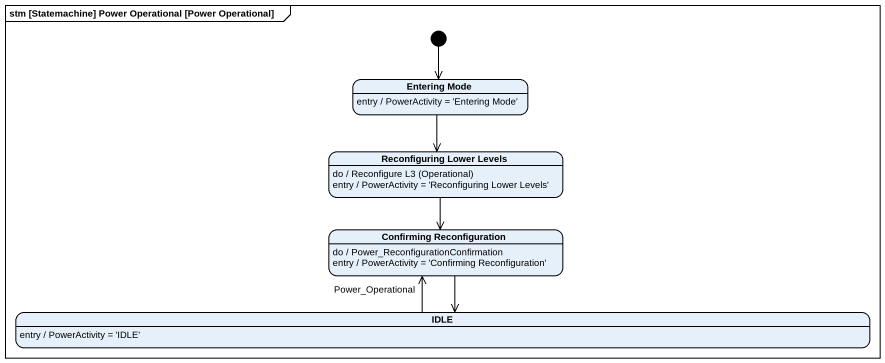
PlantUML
@startuml
mainframe stm [Statemachine] Power Operational [Power Operational]
hide empty description
state "Entering Mode" as Entering_Mode
Entering_Mode : entry / PowerActivity = 'Entering Mode'
state "Reconfiguring Lower Levels" as Reconfiguring_Lower_Levels
Reconfiguring_Lower_Levels : do / Reconfigure L3 (Operational)
Reconfiguring_Lower_Levels : entry / PowerActivity = 'Reconfiguring Lower Levels'
state "Confirming Reconfiguration" as Confirming_Reconfiguration
Confirming_Reconfiguration : do / Power_ReconfigurationConfirmation
Confirming_Reconfiguration : entry / PowerActivity = 'Confirming Reconfiguration'
state IDLE
IDLE : entry / PowerActivity = 'IDLE'
[*] --> Entering_Mode
Entering_Mode --> Reconfiguring_Lower_Levels
Reconfiguring_Lower_Levels --> Confirming_Reconfiguration
Confirming_Reconfiguration --> IDLE
IDLE -up-> Confirming_Reconfiguration : Power_Operational
@enduml
